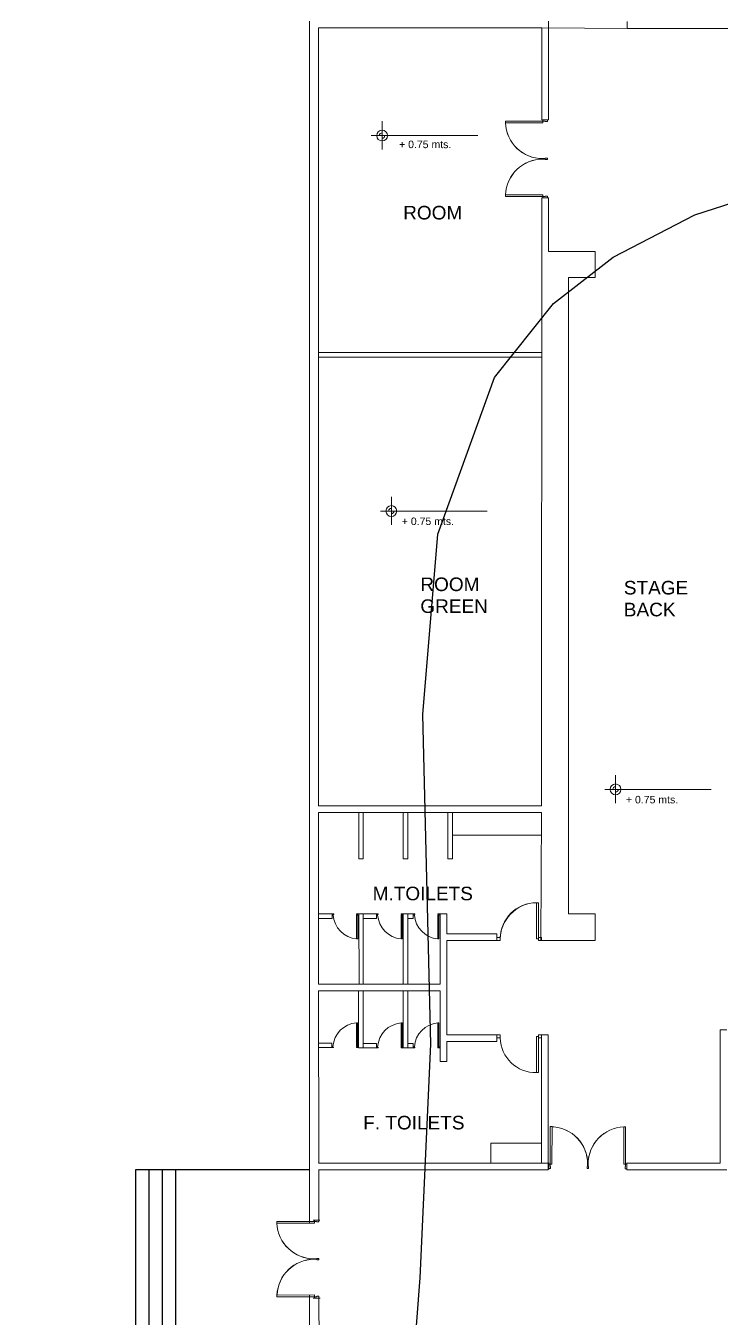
# Model space of a CAD drawing. Header units: millimetres. Extents: x 586 to 1010, y 369 to 668.
# Drawn here: x 659.33 to 674.89, y 488.6 to 517.55 of the extents above; entities that cross this region are included whole.
import ezdxf

# ---------------------------------------------------------------- set-up
doc = ezdxf.new("R2010")
doc.units = ezdxf.units.MM
doc.layers.add('plan line', color=7, linetype='Continuous', lineweight=15)
doc.styles.get("Standard").update_dxf_attribs({"font": 'arial.ttf'})
doc.styles.add('Textos pisos', font='arial.ttf', dxfattribs={"height": 0.1})

msp = doc.modelspace()

# ---------------------------------------------------------------- linework, layer by layer
at = {"lineweight": 25}
for p, q in [((665.691, 491.902), (661.791, 491.902)), ((661.791, 491.902), (661.791, 487.747)), ((662.091, 491.902), (662.091, 487.747)), ((662.391, 491.902), (662.391, 487.747)), ((662.691, 491.902), (662.691, 487.747)), ((662.691, 491.902), (662.691, 487.747))]:
    msp.add_line(p, q, dxfattribs=at)
at = {"color": 254, "lineweight": 25}
msp.add_lwpolyline([(667.581, 481.747), (668.167, 489.483), (668.406, 494.724), (668.331, 497.814), (668.228, 502.11), (668.568, 506.157), (669.836, 509.671), (671.158, 511.325), (672.495, 512.367), (674.325, 513.319), (676.321, 513.958), (678.346, 514.248), (680.264, 514.151), (680.264, 514.151), (681.962, 513.644), (683.434, 512.758), (684.697, 511.536), (685.771, 510.023), (687.426, 506.295), (688.547, 501.926), (689.834, 492.182), (690.176, 488.411)], dxfattribs=at)
for points in [[(671.712, 620.709), (706.735, 621.773), (754.26, 613.83), (814.661, 600.148), (855.757, 598.01), (895.067, 567.065), (920.01, 542.018), (952.008, 521.248), (977.223, 504.653), (979.635, 479.234), (986.344, 463.855), (988.798, 462.385)], [(654.944, 595.472), (670.267, 587.317), (714.302, 595.165), (787.089, 595.165), (819.394, 580.944), (821.03, 562.85), (813.491, 552.788), (808.734, 539.671), (796.407, 534.706), (791.022, 527.249), (791.022, 507.547), (797.301, 476.527), (814.975, 463.89), (836.148, 474.682), (874.022, 478.588), (885.729, 462.733), (863.004, 436.079), (845.789, 420.685), (845.104, 408.675)], [(639.207, 583.438), (644.727, 575.638), (657.796, 553.44), (668.404, 543.929), (682.518, 548.731), (692.984, 555.478), (711.934, 556.583), (734.346, 532.133), (750.593, 477.748), (754.137, 444.164), (776.466, 425.447), (782.617, 412.235)]]:
    msp.add_spline(points, degree=3, dxfattribs=at)
at = {"layer": 'plan line'}
for p, q in [((665.691, 490.707), (665.694, 517.66)), ((665.894, 517.51), (665.892, 500.066)), ((670.894, 517.509), (665.894, 517.51)), ((670.894, 515.447), (670.894, 517.509)), ((670.894, 517.509), (672.807, 517.496)), ((671.044, 517.659), (671.044, 515.447)), ((672.807, 517.653), (672.807, 517.496)), ((672.807, 517.496), (684.459, 517.501)), ((667.317, 514.781), (667.317, 515.415)), ((670.08, 515.377), (670.08, 515.417)), ((670.08, 515.417), (670.92, 515.417)), ((671.044, 515.447), (670.894, 515.447)), ((670.92, 515.417), (670.92, 515.447)), ((670.97, 515.417), (670.92, 515.417)), ((670.92, 515.417), (670.92, 515.377)), ((670.97, 515.407), (670.97, 515.417)), ((671.02, 515.447), (671.02, 515.407)), ((670.92, 515.377), (670.08, 515.377)), ((671.02, 515.407), (670.97, 515.407)), ((667.075, 515.094), (669.463, 515.094)), ((670.915, 514.566), (670.915, 514.577)), ((670.915, 514.577), (670.915, 514.566)), ((670.97, 514.577), (670.915, 514.577)), ((670.915, 514.566), (670.97, 514.566)), ((670.92, 514.577), (670.97, 514.577)), ((670.92, 514.566), (670.97, 514.566)), ((670.97, 514.587), (671.02, 514.587)), ((670.97, 514.577), (670.97, 514.587)), ((671.02, 514.587), (670.97, 514.587)), ((670.97, 514.587), (670.97, 514.577)), ((670.97, 514.566), (670.97, 514.556)), ((670.97, 514.566), (670.97, 514.556)), ((670.97, 514.556), (671.02, 514.556)), ((670.97, 514.556), (671.02, 514.556)), ((671.02, 514.556), (671.02, 514.587)), ((671.02, 514.587), (671.02, 514.556)), ((671.02, 514.556), (671.02, 514.587)), ((670.08, 513.727), (670.08, 513.767)), ((670.08, 513.767), (670.92, 513.767)), ((670.92, 513.727), (670.08, 513.727)), ((670.892, 500.065), (670.894, 513.696)), ((670.894, 513.696), (671.044, 513.696)), ((670.92, 513.767), (670.92, 513.727)), ((670.97, 513.727), (670.92, 513.727)), ((670.92, 513.727), (670.92, 513.697)), ((671.02, 513.737), (670.97, 513.737)), ((670.97, 513.737), (670.97, 513.727)), ((671.02, 513.697), (671.02, 513.737)), ((671.044, 513.696), (671.043, 512.492)), ((671.043, 512.492), (672.093, 512.492)), ((672.093, 512.492), (672.093, 511.913)), ((671.493, 511.913), (671.491, 497.642)), ((672.093, 511.913), (671.493, 511.913)), ((665.893, 510.227), (670.893, 510.227)), ((665.893, 510.127), (670.893, 510.127)), ((667.524, 506.362), (667.524, 506.995)), ((667.282, 506.675), (669.669, 506.675)), ((672.546, 500.121), (672.546, 500.754)), ((672.304, 500.434), (674.692, 500.434)), ((665.892, 500.066), (670.892, 500.065)), ((665.892, 499.916), (665.891, 496.063)), ((670.892, 499.915), (665.892, 499.916)), ((666.792, 499.916), (666.792, 498.874)), ((666.892, 499.916), (666.892, 498.874)), ((667.792, 499.916), (667.792, 498.874)), ((667.892, 499.916), (667.892, 498.874)), ((668.792, 499.915), (668.792, 498.874)), ((668.892, 499.915), (668.892, 498.874)), ((670.873, 497.042), (670.892, 499.915)), ((670.892, 499.41), (668.892, 499.41)), ((666.892, 498.874), (666.792, 498.874)), ((667.892, 498.874), (667.792, 498.874)), ((668.892, 498.874), (668.792, 498.874)), ((670.777, 497.079), (670.777, 497.893)), ((670.777, 497.893), (670.82, 497.893)), ((670.82, 497.893), (670.82, 497.114)), ((666.195, 497.641), (665.891, 497.641)), ((666.195, 497.541), (665.892, 497.541)), ((666.195, 497.541), (666.195, 497.641)), ((666.802, 496.063), (666.795, 497.642)), ((666.891, 497.642), (666.795, 497.642)), ((666.891, 497.642), (666.891, 496.063)), ((667.191, 497.641), (666.891, 497.641)), ((667.191, 497.541), (666.891, 497.541)), ((667.191, 497.541), (667.191, 497.641)), ((667.791, 497.641), (667.791, 496.063)), ((667.891, 497.641), (667.791, 497.641)), ((667.891, 497.641), (667.891, 496.063)), ((668.015, 497.641), (667.891, 497.641)), ((668.014, 497.541), (667.891, 497.541)), ((668.014, 497.541), (668.014, 497.641)), ((668.615, 496.063), (668.615, 497.641)), ((668.615, 497.641), (668.765, 497.641)), ((668.765, 497.641), (668.765, 497.193)), ((671.491, 497.642), (672.091, 497.642)), ((672.091, 497.642), (672.091, 497.042)), ((668.765, 497.193), (669.891, 497.193)), ((669.891, 497.193), (669.891, 497.043)), ((669.891, 497.043), (668.765, 497.043)), ((668.765, 497.043), (668.765, 494.932)), ((669.891, 497.114), (669.964, 497.114)), ((669.963, 497.043), (669.891, 497.043)), ((669.964, 497.114), (669.963, 497.043)), ((670.82, 497.078), (670.777, 497.079)), ((670.82, 497.042), (670.82, 497.114)), ((670.82, 497.114), (670.873, 497.114)), ((670.873, 497.042), (670.82, 497.042)), ((672.091, 497.042), (670.873, 497.042)), ((665.891, 496.063), (668.615, 496.063)), ((668.615, 495.913), (665.891, 495.913)), ((665.891, 495.913), (665.897, 492.052)), ((665.891, 495.913), (665.891, 494.638)), ((666.791, 495.913), (666.791, 494.638)), ((666.891, 495.913), (666.891, 494.638)), ((667.791, 495.913), (667.791, 494.638)), ((667.891, 495.913), (667.891, 494.638)), ((668.615, 494.334), (668.615, 495.913)), ((668.765, 494.932), (669.891, 494.932)), ((669.891, 494.932), (669.891, 494.782)), ((669.891, 494.932), (669.963, 494.932)), ((669.963, 494.861), (669.892, 494.861)), ((669.963, 494.932), (669.963, 494.861)), ((670.777, 494.082), (670.777, 494.896)), ((670.777, 494.896), (670.822, 494.896)), ((670.891, 494.932), (670.82, 494.932)), ((670.82, 494.932), (670.82, 494.861)), ((670.82, 494.896), (670.82, 494.082)), ((670.82, 494.861), (670.891, 494.861)), ((670.891, 492.051), (670.891, 494.932)), ((670.891, 494.932), (671.041, 494.932)), ((671.041, 494.932), (671.041, 491.901)), ((674.891, 492.051), (674.891, 495.041)), ((674.891, 495.041), (675.041, 495.041)), ((666.191, 494.743), (665.891, 494.744)), ((666.191, 494.643), (665.891, 494.644)), ((666.191, 494.643), (666.191, 494.743)), ((666.791, 494.638), (666.891, 494.638)), ((667.191, 494.738), (666.891, 494.738)), ((666.891, 494.638), (667.191, 494.638)), ((667.191, 494.638), (667.191, 494.738)), ((667.791, 494.638), (667.891, 494.638)), ((668.016, 494.738), (667.891, 494.738)), ((667.891, 494.638), (668.016, 494.638)), ((668.016, 494.638), (668.016, 494.738)), ((669.891, 494.782), (668.765, 494.782)), ((668.765, 494.782), (668.765, 494.334)), ((668.765, 494.334), (668.615, 494.334)), ((670.82, 494.082), (670.777, 494.082)), ((671.084, 492.871), (671.083, 492.031)), ((671.124, 492.871), (671.084, 492.871)), ((671.123, 492.031), (671.124, 492.871)), ((672.734, 492.868), (672.733, 492.028)), ((672.774, 492.868), (672.734, 492.868)), ((672.773, 492.028), (672.774, 492.868)), ((670.891, 492.501), (669.752, 492.501)), ((669.752, 492.501), (669.752, 492.051)), ((665.891, 492.059), (665.891, 492.052)), ((665.897, 492.052), (670.891, 492.051)), ((670.891, 492.051), (671.041, 492.051)), ((671.053, 491.907), (671.053, 492.057)), ((671.083, 492.031), (671.053, 492.031)), ((671.083, 491.981), (671.083, 492.031)), ((671.083, 492.031), (671.123, 492.031)), ((671.093, 491.981), (671.083, 491.981)), ((671.093, 491.931), (671.093, 491.981)), ((671.912, 491.98), (671.912, 491.93)), ((671.922, 491.98), (671.912, 491.98)), ((671.912, 491.93), (671.912, 491.98)), ((671.912, 491.98), (671.922, 491.98)), ((671.922, 491.98), (671.922, 492.035)), ((671.923, 492.03), (671.922, 491.98)), ((671.933, 492.035), (671.923, 492.035)), ((671.923, 492.035), (671.933, 492.035)), ((671.933, 492.035), (671.933, 491.98)), ((671.933, 492.03), (671.933, 491.98)), ((671.933, 491.98), (671.943, 491.98)), ((671.933, 491.98), (671.943, 491.98)), ((671.943, 491.98), (671.943, 491.93)), ((671.943, 491.98), (671.943, 491.93)), ((672.733, 492.028), (672.773, 492.028)), ((672.763, 491.928), (672.763, 491.978)), ((672.763, 491.978), (672.773, 491.978)), ((672.773, 491.978), (672.773, 492.028)), ((672.773, 492.028), (672.803, 492.028)), ((672.803, 491.901), (672.804, 492.061)), ((672.804, 492.055), (672.803, 491.905)), ((672.803, 492.051), (674.891, 492.051)), ((665.691, 491.902), (665.691, 491.902)), ((670.891, 491.901), (665.891, 491.902)), ((665.898, 491.902), (665.899, 490.737)), ((670.891, 491.901), (671.041, 491.901)), ((671.053, 491.931), (671.093, 491.931)), ((671.943, 491.93), (671.912, 491.93)), ((671.912, 491.93), (671.943, 491.93)), ((671.943, 491.93), (671.912, 491.93)), ((672.803, 491.928), (672.763, 491.928)), ((672.803, 491.901), (672.953, 491.901)), ((674.891, 491.901), (672.953, 491.901)), ((674.891, 491.901), (675.041, 491.901)), ((664.96, 490.746), (665.799, 490.747)), ((664.96, 490.706), (664.96, 490.746)), ((665.799, 490.707), (664.96, 490.706)), ((665.923, 490.777), (665.773, 490.777)), ((665.799, 490.747), (665.799, 490.777)), ((665.849, 490.747), (665.799, 490.747)), ((665.799, 490.747), (665.799, 490.707)), ((665.849, 490.737), (665.849, 490.747)), ((665.899, 490.737), (665.849, 490.737)), ((665.899, 490.777), (665.899, 490.737)), ((665.691, 489.89), (665.691, 489.913)), ((665.795, 489.897), (665.795, 489.907)), ((665.795, 489.907), (665.795, 489.897)), ((665.851, 489.907), (665.795, 489.907)), ((665.795, 489.897), (665.851, 489.897)), ((665.801, 489.907), (665.851, 489.907)), ((665.801, 489.897), (665.851, 489.897)), ((665.851, 489.917), (665.901, 489.917)), ((665.851, 489.907), (665.851, 489.917)), ((665.901, 489.917), (665.851, 489.917)), ((665.851, 489.917), (665.851, 489.907)), ((665.851, 489.897), (665.851, 489.887)), ((665.851, 489.897), (665.851, 489.887)), ((665.851, 489.887), (665.901, 489.887)), ((665.851, 489.887), (665.901, 489.887)), ((665.901, 489.917), (665.901, 489.887)), ((665.901, 489.887), (665.901, 489.917)), ((665.901, 489.917), (665.901, 489.887)), ((665.901, 489.887), (665.901, 489.917)), ((664.962, 489.096), (665.802, 489.097)), ((664.962, 489.056), (664.962, 489.096)), ((665.691, 487.902), (665.691, 489.097)), ((665.802, 489.097), (665.802, 489.057)), ((665.902, 489.067), (665.852, 489.067)), ((665.852, 489.067), (665.852, 489.057)), ((665.902, 489.067), (665.904, 487.902)), ((665.902, 489.027), (665.902, 489.067)), ((665.802, 489.057), (664.962, 489.056)), ((665.776, 489.026), (665.926, 489.026)), ((665.852, 489.057), (665.802, 489.057)), ((665.802, 489.057), (665.802, 489.027))]:
    msp.add_line(p, q, dxfattribs=at)
for points in [[(670.92, 515.417), (670.92, 515.377), (670.08, 515.377), (670.08, 515.417)], [(670.92, 513.727), (670.92, 513.767), (670.08, 513.767), (670.08, 513.727)], [(671.083, 492.031), (671.123, 492.031), (671.124, 492.871), (671.084, 492.871)], [(672.773, 492.028), (672.733, 492.028), (672.734, 492.868), (672.774, 492.868)], [(665.799, 490.747), (665.799, 490.707), (664.96, 490.706), (664.96, 490.746)], [(665.802, 489.057), (665.802, 489.097), (664.962, 489.096), (664.962, 489.056)]]:
    msp.add_lwpolyline(points, close=True, dxfattribs=at)
for points in [[(671.02, 515.447), (671.02, 515.407), (670.97, 515.407), (670.97, 515.417), (670.92, 515.417), (670.92, 515.447)], [(671.02, 513.697), (671.02, 513.737), (670.97, 513.737), (670.97, 513.727), (670.92, 513.727), (670.92, 513.697)], [(670.82, 497.893), (670.82, 497.079), (670.777, 497.079), (670.777, 497.893)], [(670.777, 497.893), (670.82, 497.893)], [(669.891, 497.114), (669.963, 497.114), (669.963, 497.043), (669.891, 497.043), (669.891, 497.114)], [(670.82, 497.114), (670.891, 497.114), (670.891, 497.043), (670.82, 497.043), (670.82, 497.114)], [(671.053, 491.931), (671.093, 491.931), (671.093, 491.981), (671.083, 491.981), (671.083, 492.031), (671.053, 492.031)], [(672.803, 491.928), (672.763, 491.928), (672.763, 491.978), (672.773, 491.978), (672.773, 492.028), (672.803, 492.028)], [(665.899, 490.777), (665.899, 490.737), (665.849, 490.737), (665.849, 490.747), (665.799, 490.747), (665.799, 490.777)], [(665.902, 489.027), (665.902, 489.067), (665.852, 489.067), (665.852, 489.057), (665.802, 489.057), (665.802, 489.027)]]:
    msp.add_lwpolyline(points, dxfattribs=at)
for points in [[(670.08, 515.377, 0.403785), (670.92, 514.577)], [(670.08, 513.767, -0.403785), (670.92, 514.566)], [(671.124, 492.871, -0.403785), (671.923, 492.03)], [(672.734, 492.868, 0.403785), (671.933, 492.03)], [(664.96, 490.706, 0.403785), (665.801, 489.907)], [(664.962, 489.096, -0.403785), (665.801, 489.897)]]:
    msp.add_lwpolyline(points, format="xyb", dxfattribs=at)
at = {"layer": 'plan line', "ltscale": 0.75}
for points in [[(666.195, 497.616), (666.22, 497.616), (666.22, 497.629), (666.233, 497.629), (666.233, 497.641), (666.195, 497.641)], [(667.191, 497.616), (667.216, 497.616), (667.216, 497.628), (667.229, 497.628), (667.229, 497.641), (667.191, 497.641)], [(668.015, 497.616), (668.04, 497.616), (668.04, 497.628), (668.052, 497.628), (668.052, 497.641), (668.015, 497.641)], [(666.191, 494.668), (666.216, 494.668), (666.216, 494.656), (666.229, 494.656), (666.229, 494.643), (666.191, 494.643)], [(667.191, 494.663), (667.216, 494.663), (667.216, 494.651), (667.229, 494.651), (667.229, 494.638), (667.191, 494.638)], [(668.015, 494.663), (668.04, 494.663), (668.04, 494.65), (668.052, 494.65), (668.052, 494.638), (668.015, 494.638)]]:
    msp.add_lwpolyline(points, dxfattribs=at)
for points in [[(666.795, 497.617), (666.77, 497.617, 0.523943), (666.745, 497.629), (666.745, 497.642), (666.795, 497.642)], [(667.791, 497.616), (667.766, 497.616, 0.523943), (667.741, 497.629), (667.741, 497.641), (667.791, 497.641)], [(668.615, 497.616), (668.59, 497.616, 0.523943), (668.565, 497.629), (668.565, 497.641), (668.615, 497.641)], [(666.791, 494.668), (666.766, 494.668, -0.523943), (666.741, 494.655), (666.741, 494.643), (666.791, 494.643)], [(667.791, 494.663), (667.766, 494.663, -0.523943), (667.741, 494.65), (667.741, 494.638), (667.791, 494.638)], [(668.615, 494.662), (668.59, 494.662, -0.523943), (668.565, 494.65), (668.565, 494.637), (668.615, 494.637)]]:
    msp.add_lwpolyline(points, format="xyb", dxfattribs=at)
for points in [[(666.745, 497.604, -0.523943), (666.77, 497.617), (666.771, 497.083), (666.746, 497.083), (666.746, 497.11), (666.746, 497.11), (666.745, 497.604)], [(667.741, 497.604, -0.523943), (667.766, 497.616), (667.767, 497.083), (667.742, 497.083), (667.742, 497.11), (667.742, 497.11), (667.741, 497.604)], [(668.565, 497.604, -0.523943), (668.59, 497.616), (668.59, 497.083), (668.565, 497.083), (668.565, 497.109), (668.565, 497.109), (668.565, 497.604)], [(666.741, 494.68, 0.523943), (666.766, 494.668), (666.767, 495.201), (666.742, 495.202), (666.742, 495.175), (666.742, 495.175), (666.741, 494.68)], [(667.741, 494.675, 0.523943), (667.766, 494.663), (667.767, 495.196), (667.742, 495.196), (667.742, 495.17), (667.742, 495.17), (667.741, 494.675)], [(668.565, 494.675, 0.523943), (668.59, 494.662), (668.59, 495.196), (668.565, 495.196), (668.565, 495.169), (668.565, 495.169), (668.565, 494.675)]]:
    msp.add_lwpolyline(points, format="xyb", close=True, dxfattribs=at)
at = {"layer": 'plan line'}
for centre in [(667.318, 515.094), (667.524, 506.675), (672.547, 500.434)]:
    msp.add_circle(centre, 0.121, dxfattribs=at)
for centre, radius, start, end in [((667.318, 515.094), 0.0606, 89.9974, 179.9974), ((670.915, 515.412), 0.835, 182.4134, 269.994), ((667.318, 515.094), 0.0606, 269.9974, 359.9974), ((670.915, 513.731), 0.835, 89.9705, 177.5715), ((667.524, 506.675), 0.0606, 89.9974, 179.9974), ((667.524, 506.675), 0.0606, 269.9974, 359.9974), ((672.547, 500.434), 0.0606, 89.9974, 179.9974), ((672.547, 500.434), 0.0606, 269.9974, 359.9974), ((670.777, 497.079), 0.814, 89.9924, 179.9924), ((670.796, 497.06), 0.833, 91.2685, 181.175), ((670.761, 494.881), 0.799, 181.4228, 271.131), ((671.087, 492.036), 0.835, 359.908, 87.4887), ((672.768, 492.034), 0.835, 92.3305, 179.9316), ((665.794, 490.742), 0.835, 182.5113, 270.092), ((665.797, 489.062), 0.835, 90.0684, 177.6695)]:
    msp.add_arc(centre, radius, start, end, dxfattribs=at)
at = {"layer": 'plan line', "ltscale": 0.75}
for centre, start, end in [((666.796, 497.658), 184.1848, 264.9805), ((667.793, 497.658), 184.1848, 264.9805), ((668.616, 497.658), 184.1848, 264.9805), ((666.792, 494.626), 95.0044, 175.8001), ((667.792, 494.621), 95.0044, 175.8001), ((668.616, 494.621), 95.0044, 175.8001)]:
    msp.add_arc(centre, 0.578, start, end, dxfattribs=at)

# ---------------------------------------------------------------- texts
at = {"lineweight": 25}
for s, p in [('ROOM', (667.789, 513.213)), ('ROOM', (668.174, 504.88)), ('STAGE', (672.733, 504.804)), ('GREEN', (668.174, 504.39)), ('BACK ', (672.733, 504.314)), ('M.TOILETS', (667.105, 497.947)), ('F. TOILETS', (666.893, 492.809))]:
    msp.add_text(s, height=0.3047, dxfattribs=at).set_placement(p)
at = {"layer": 'plan line', "style": 'Textos pisos'}
for p in [(667.632, 514.812), (667.693, 506.361), (672.715, 500.12)]:
    msp.add_text(' + 0.75 mts.', height=0.16839, rotation=359.9924, dxfattribs=at).set_placement(p)

doc.saveas('drawing.dxf')
